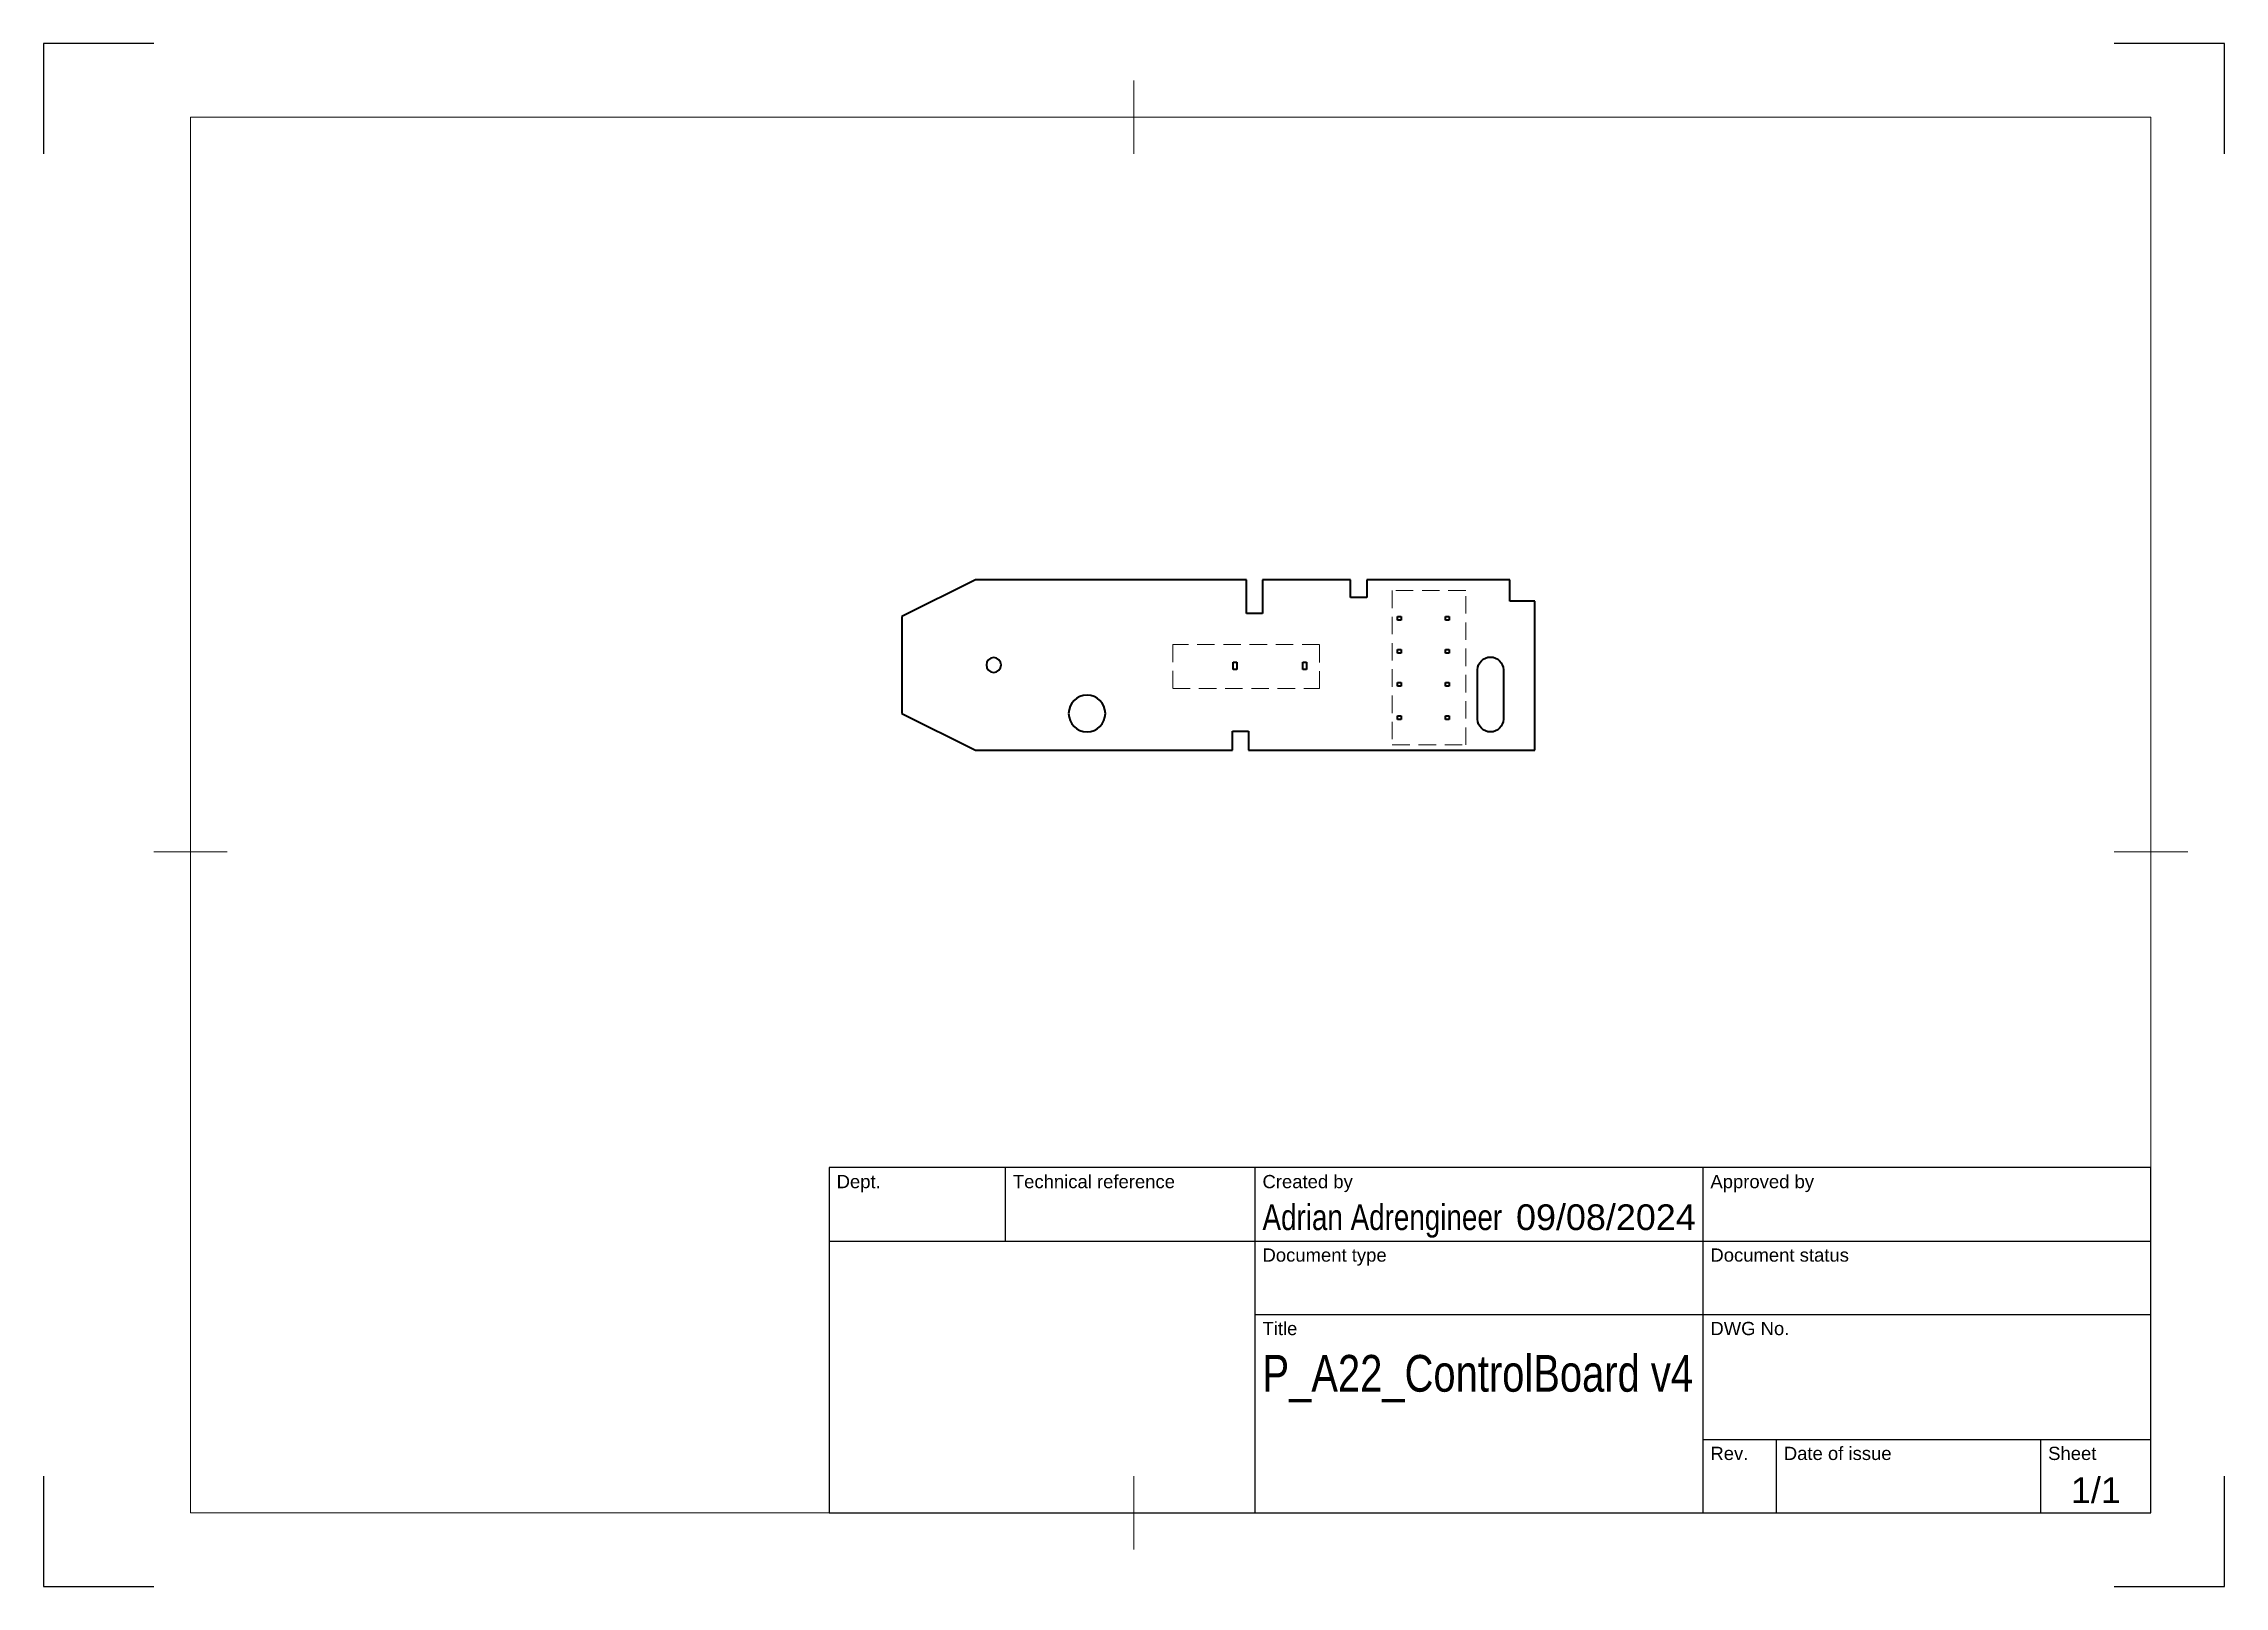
# Model space of a CAD drawing. Header units: millimetres. Extents: x 0 to 297, y 0 to 210.
import ezdxf
from ezdxf.enums import TextEntityAlignment as Align

# ---------------------------------------------------------------- set-up
doc = ezdxf.new("R2010")
doc.units = ezdxf.units.MM
doc.header["$LTSCALE"] = 0.75
doc.linetypes.add('HIDDEN2', pattern=[4.7625, 3.175, -1.5875])
for name, color, linetype, lineweight in [('BORDER', 7, 'Continuous', 18), ('Hidden', 7, 'HIDDEN2', 18), ('TITLEBLOCK', 7, 'Continuous', 25), ('Visible', 7, 'Continuous', 35)]:
    doc.layers.add(name, color=color, linetype=linetype, lineweight=lineweight)
doc.styles.add('FusionTitle', font='arial.ttf')

# ---------------------------------------------------------------- blocks, each defined once
blk = doc.blocks.new('ISO_A4(L)_SHEET')
at = {"layer": 'BORDER'}
for p, q in [((148.5, 205), (148.5, 195)), ((287, 200), (20, 200)), ((20, 200), (20, 10)), ((287, 10), (287, 200)), ((15, 100), (25, 100)), ((292, 100), (282, 100)), ((148.5, 5), (148.5, 15)), ((287, 10), (20, 10))]:
    blk.add_line(p, q, dxfattribs=at)
at = {"layer": 'Defpoints'}
for p, q in [((0, 210), (0, 195)), ((15, 210), (0, 210)), ((297, 210), (282, 210)), ((297, 195), (297, 210)), ((0, 15), (0, 0)), ((297, 0), (297, 15)), ((0, 0), (15, 0)), ((282, 0), (297, 0))]:
    blk.add_line(p, q, dxfattribs=at)
blk = doc.blocks.new('ISO_TITLEBLOCK')
at = {"layer": 'TITLEBLOCK'}
for p, q in [((0, 47), (-180, 47)), ((-180, 47), (-180, 0)), ((-156, 37), (-156, 47)), ((-122, 0), (-122, 47)), ((-61, 0), (-61, 47)), ((0, 0), (0, 47)), ((-180, 37), (0, 37)), ((-122, 27), (0, 27)), ((-61, 10), (0, 10)), ((-51, 0), (-51, 10)), ((-15, 0), (-15, 10)), ((-180, 0), (0, 0))]:
    blk.add_line(p, q, dxfattribs=at)
at = {"layer": 'TITLEBLOCK', "style": 'FusionTitle'}
for s, p in [('Dept.', (-179, 46)), ('Technical reference', (-155, 46)), ('Created by', (-121, 46)), ('Approved by', (-60, 46)), ('Document type', (-121, 36)), ('Document status', (-60, 36)), ('Title', (-121, 26)), ('DWG No.', (-60, 26)), ('Rev.', (-60, 9)), ('Date of issue', (-50, 9)), ('Sheet', (-14, 9))]:
    blk.add_text(s, height=1.8, dxfattribs=at).set_placement(p, align=Align.TOP_LEFT)
for tag, height, p in [('DEPT', 3.5, (-179, 42)), ('TECHNICAL_REFERENCE', 3.5, (-155, 42)), ('CREATED_BY', 3.5, (-121, 42)), ('APPROVED_BY', 3.5, (-60, 42)), ('DOCUMENT_TYPE', 3.5, (-121, 32)), ('DOCUMENT_STATUS', 3.5, (-60, 32)), ('TITLE_1', 5, (-121, 21.5)), ('TITLE_2', 5, (-121, 14)), ('TITLE_3', 5, (-121, 6.5)), ('DATE_OF_ISSUE', 3.5, (-50, 5))]:
    blk.add_attdef(tag, text='', height=height, dxfattribs=at).set_placement(p, align=Align.TOP_LEFT)
for tag, p in [('CREATED_DATE', (-62, 42)), ('APPROVED_DATE', (-0.99, 42))]:
    blk.add_attdef(tag, text='', height=3.5, dxfattribs=at).set_placement(p, align=Align.TOP_RIGHT)
for tag, height, p in [('DRAWING_NUMBER', 5, (-30.5, 19.75)), ('REV', 3.5, (-56, 4.85)), ('SHEET', 3.5, (-7.5, 4.85))]:
    blk.add_attdef(tag, text='', height=height, dxfattribs=at).set_placement(p, align=Align.TOP_CENTER)

msp = doc.modelspace()

# ---------------------------------------------------------------- linework, layer by layer
at = {"layer": 'Hidden'}
for p, q in [((183.680837, 135.549238), (183.680837, 114.549238)), ((193.680837, 135.549238), (183.680837, 135.549238)), ((193.680837, 114.549238), (193.680837, 135.549238)), ((153.771164, 128.201028), (153.771164, 122.201028)), ((173.771164, 128.201028), (153.771164, 128.201028)), ((173.771164, 122.201028), (173.771164, 128.201028)), ((153.771164, 122.201028), (173.771164, 122.201028)), ((183.680837, 114.549238), (193.680837, 114.549238))]:
    msp.add_line(p, q, dxfattribs=at)
at = {"layer": 'Visible'}
for p, q in [((126.900918, 137.020105), (116.900918, 132.020105)), ((163.800918, 137.020105), (126.900918, 137.020105)), ((163.800918, 132.420105), (163.800918, 137.020105)), ((166.000918, 137.020105), (166.000918, 132.420105)), ((178.000918, 137.020105), (166.000918, 137.020105)), ((178.000918, 134.620105), (178.000918, 137.020105)), ((180.200918, 137.020105), (180.200918, 134.620105)), ((199.700918, 137.020105), (180.200918, 137.020105)), ((199.700918, 134.120105), (199.700918, 137.020105)), ((180.200918, 134.620105), (178.000918, 134.620105)), ((203.100918, 134.120105), (199.700918, 134.120105)), ((203.100918, 113.820105), (203.100918, 134.120105)), ((116.900918, 132.020105), (116.900918, 118.820105)), ((166.000918, 132.420105), (163.800918, 132.420105)), ((184.400918, 131.520105), (184.400918, 132.020105)), ((184.400918, 132.020105), (184.900918, 132.020105)), ((184.900918, 131.520105), (184.400918, 131.520105)), ((184.900918, 132.020105), (184.900918, 131.520105)), ((190.900918, 131.520105), (190.900918, 132.020105)), ((190.900918, 132.020105), (191.400918, 132.020105)), ((191.400918, 131.520105), (190.900918, 131.520105)), ((191.400918, 132.020105), (191.400918, 131.520105)), ((162.000918, 124.820105), (162.000918, 125.820105)), ((162.000918, 125.820105), (162.500918, 125.820105)), ((162.500918, 124.820105), (162.000918, 124.820105)), ((162.500918, 125.820105), (162.500918, 124.820105)), ((171.500918, 125.820105), (172.000918, 125.820105)), ((171.500918, 124.820105), (171.500918, 125.820105)), ((172.000918, 124.820105), (171.500918, 124.820105)), ((172.000918, 125.820105), (172.000918, 124.820105)), ((184.400918, 127.020105), (184.400918, 127.520105)), ((184.400918, 127.520105), (184.900918, 127.520105)), ((184.900918, 127.020105), (184.400918, 127.020105)), ((184.900918, 127.520105), (184.900918, 127.020105)), ((190.900918, 127.020105), (190.900918, 127.520105)), ((190.900918, 127.520105), (191.400918, 127.520105)), ((191.400918, 127.020105), (190.900918, 127.020105)), ((191.400918, 127.520105), (191.400918, 127.020105)), ((195.300918, 118.05193), (195.300918, 124.75193)), ((198.800918, 124.75193), (198.800918, 118.05193)), ((184.400918, 122.520105), (184.400918, 123.020105)), ((184.400918, 123.020105), (184.900918, 123.020105)), ((184.900918, 122.520105), (184.400918, 122.520105)), ((184.900918, 123.020105), (184.900918, 122.520105)), ((190.900918, 122.520105), (190.900918, 123.020105)), ((190.900918, 123.020105), (191.400918, 123.020105)), ((191.400918, 122.520105), (190.900918, 122.520105)), ((191.400918, 123.020105), (191.400918, 122.520105)), ((116.900918, 118.820105), (126.900918, 113.820105)), ((161.900918, 116.420105), (164.100918, 116.420105)), ((161.900918, 113.820105), (161.900918, 116.420105)), ((164.100918, 116.420105), (164.100918, 113.820105)), ((184.400918, 118.020105), (184.400918, 118.520105)), ((184.400918, 118.520105), (184.900918, 118.520105)), ((184.900918, 118.020105), (184.400918, 118.020105)), ((184.900918, 118.520105), (184.900918, 118.020105)), ((190.900918, 118.020105), (190.900918, 118.520105)), ((190.900918, 118.520105), (191.400918, 118.520105)), ((191.400918, 118.020105), (190.900918, 118.020105)), ((191.400918, 118.520105), (191.400918, 118.020105)), ((126.900918, 113.820105), (161.900918, 113.820105)), ((164.100918, 113.820105), (203.100918, 113.820105))]:
    msp.add_line(p, q, dxfattribs=at)
at = {"layer": 'Visible', "extrusion": (0, 0, -1)}
for centre, radius in [((-129.400918, 125.420105), 1), ((-142.100918, 118.820105), 2.5)]:
    msp.add_circle(centre, radius, dxfattribs=at)
for centre, start, end in [((-197.050918, 124.75193), 0, 180), ((-197.050918, 118.05193), 180, 0)]:
    msp.add_arc(centre, 1.75, start, end, dxfattribs=at)

# ---------------------------------------------------------------- block references
at = {"layer": 'BORDER'}
msp.add_blockref('ISO_A4(L)_SHEET', (0, 0), dxfattribs=at)
at = {"layer": 'TITLEBLOCK'}
ref = msp.add_blockref('ISO_TITLEBLOCK', (287, 10), dxfattribs=at)
ref.add_attrib('CREATED_DATE', '09/08/2024', dxfattribs={"height": 3.5, "style": 'FusionTitle'}).set_placement((225, 52), align=Align.TOP_RIGHT)
ref.add_attrib('SHEET', '1/1', dxfattribs={"height": 3.5, "style": 'FusionTitle'}).set_placement((279.5, 14.85), align=Align.TOP_CENTER)
ref.add_attrib('TITLE_1', 'P_A22_ControlBoard v4', dxfattribs={"height": 5, "style": 'FusionTitle', "width": 0.778479}).set_placement((166, 31.5), align=Align.TOP_LEFT)
ref.add_attrib('CREATED_BY', 'Adrian Adrengineer', dxfattribs={"height": 3.5, "style": 'FusionTitle', "width": 0.774687}).set_placement((166, 52), align=Align.TOP_LEFT)

doc.saveas('drawing.dxf')
